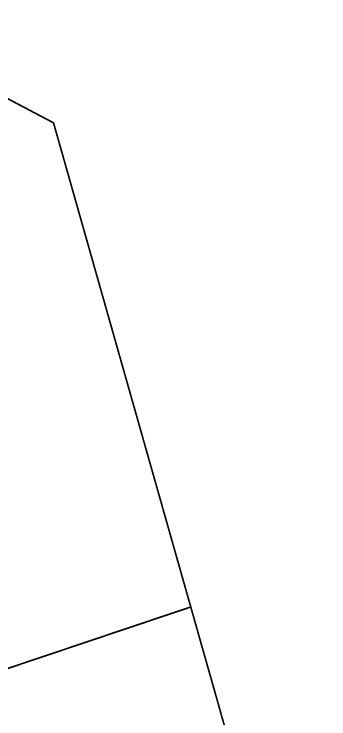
# Model space of a CAD drawing. Header units: metres. Extents: x 568336 to 569219, y 2065964 to 2066430.
# Drawn here: x 568477.27 to 568486.68, y 2066107.12 to 2066128.16 of the extents above; entities that cross this region are included whole.
import ezdxf

# ---------------------------------------------------------------- set-up
doc = ezdxf.new("R2010")
doc.units = ezdxf.units.M
doc.linetypes.add('CENTER', pattern=[2, 1.25, -0.25, 0.25, -0.25])
doc.linetypes.add('HIDDEN', pattern=[0.375, 0.25, -0.125])
doc.layers.add('-RANH GIOI KHU DAT', color=12, linetype='CENTER', lineweight=18)
doc.layers.add('LoLK', color=6, linetype='CONTINUOUS')

# ---------------------------------------------------------------- blocks, each defined once
blk = doc.blocks.new('BT4-T2.1')
at = {"layer": '-RANH GIOI KHU DAT', "linetype": 'HIDDEN', "ltscale": 10, "const_width": 0.05}
blk.add_lwpolyline([(568465.624, 2066104.779), (568482.553, 2066110.46), (568478.451, 2066124.911), (568472.346, 2066128.131), (568459.261, 2066123.739)], close=True, dxfattribs=at)
blk = doc.blocks.new('BT4-T2.2')
at = {"layer": '-RANH GIOI KHU DAT', "linetype": 'HIDDEN', "ltscale": 10, "const_width": 0.05}
blk.add_lwpolyline([(568465.624, 2066104.779), (568482.553, 2066110.46), (568486.655, 2066096.008), (568483.281, 2066089.608), (568471.987, 2066085.818)], close=True, dxfattribs=at)

msp = doc.modelspace()

# ---------------------------------------------------------------- block references
at = {"layer": 'LoLK'}
msp.add_blockref('BT4-T2.1', (0, 0), dxfattribs=at)

# ---------------------------------------------------------------- next in the draw order: block references
msp.add_blockref('BT4-T2.2', (0, 0), dxfattribs=at)

doc.saveas('drawing.dxf')
